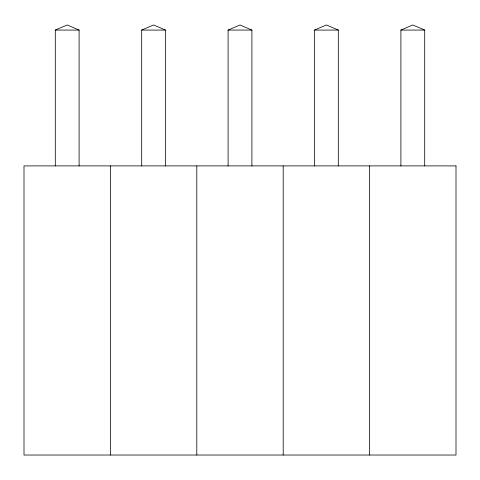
<?xml version="1.0" encoding="UTF-8"?>
<svg xmlns="http://www.w3.org/2000/svg" width="480" height="480" viewBox="0 0 480 480"><rect width="100%" height="100%" fill="white"/><g stroke="black" fill="none" stroke-linecap="round" stroke-linejoin="round"><path stroke-width="0.72" d="M55.296 165.894L55.296 30.072L67.2 24.972L79.104 30.072L79.104 165.894M141.696 165.894L141.696 30.072L153.6 24.972L165.504 30.072L165.504 165.894M228.096 165.894L228.096 30.072L240 24.972L251.904 30.072L251.904 165.894M314.496 165.894L314.496 30.072L326.4 24.972L338.304 30.072L338.304 165.894M400.896 165.894L400.896 30.072L412.8 24.972L424.704 30.072L424.704 165.894M55.296 30.072L79.104 30.072M141.696 30.072L165.504 30.072M228.096 30.072L251.904 30.072M314.496 30.072L338.304 30.072M400.896 30.072L424.704 30.072M369.6 165.894L369.6 455.028M283.2 165.894L283.2 455.028M196.8 165.894L196.8 455.028M110.4 165.894L110.4 455.028M456 165.894L24 165.894L24 455.028L456 455.028L456 165.894"/></g></svg>
